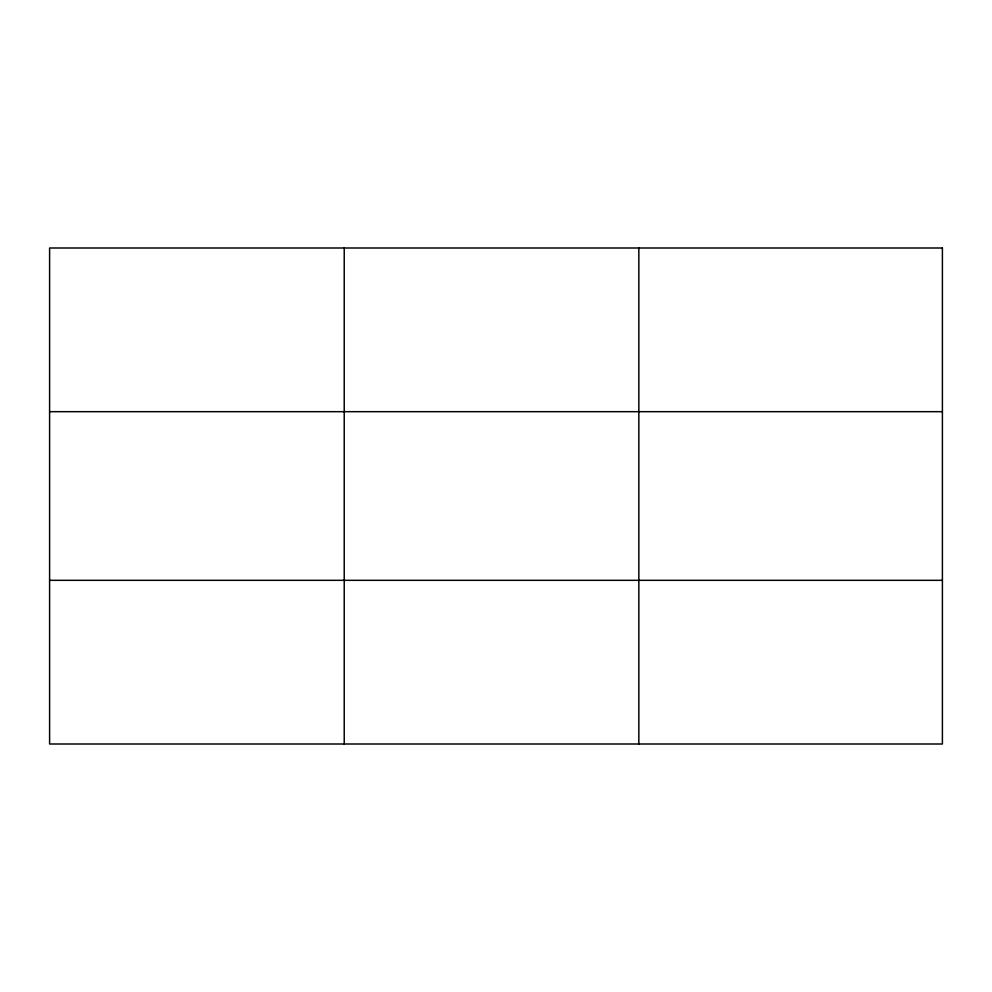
<?xml version="1.0" encoding="UTF-8"?>
<svg xmlns="http://www.w3.org/2000/svg" width="992" height="992" viewBox="0 0 992 992"><rect width="100%" height="100%" fill="white"/><g stroke="black" fill="none" stroke-linecap="round" stroke-linejoin="round"><path stroke-width="1.49" d="M344.224 744L344.224 248M638.848 744L638.848 248M49.6 411.68L942.4 411.68M49.6 580.32L942.4 580.32M942.4 248L49.6 248L49.6 744L942.4 744L942.4 248"/></g></svg>
